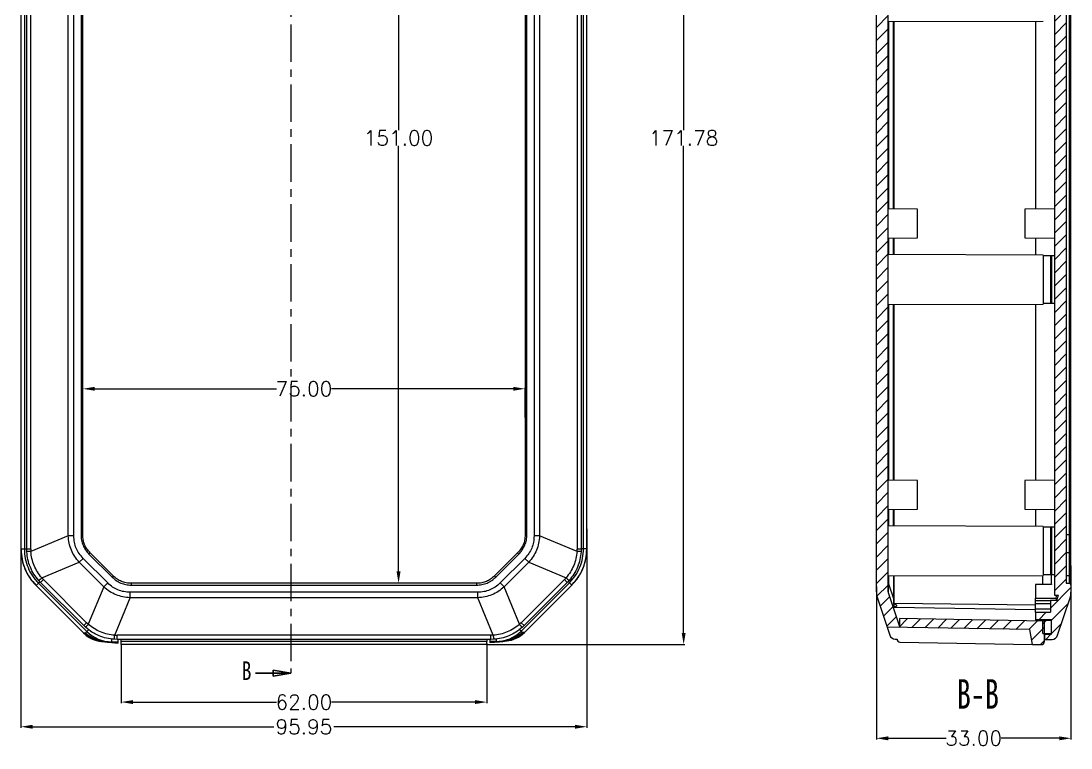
# Model space of a CAD drawing. Header units: inches. Extents: x 1153 to 4131, y 573 to 1071.
# Drawn here: x 1380.9 to 1558.9, y 826.8 to 950 of the extents above; entities that cross this region are included whole.
import ezdxf

# ---------------------------------------------------------------- set-up
doc = ezdxf.new("R2010")
doc.units = ezdxf.units.IN
doc.linetypes.add('CENTER', pattern=[10.16, 6.35, -1.27, 1.27, -1.27])
doc.layers.add('10', color=7, linetype='Continuous')
doc.styles.add('SLDTEXTSTYLE0', font='TXT', dxfattribs={"width": 0.75})
doc.styles.add('SLDTEXTSTYLE6', font='TXT', dxfattribs={"width": 0.7})
doc.styles.get("Standard").update_dxf_attribs({"font": 'txt', "bigfont": 'gbcbig.shx'})
doc.dimstyles.new('2.5', dxfattribs={"dimtxt": 2.5, "dimasz": 2, "dimexe": 0.18, "dimexo": 0.0625, "dimgap": 0.09, "dimtad": 0, "dimtih": 1, "dimtoh": 1, "dimzin": 0, "dimdsep": 46, "dimtxsty": 'Standard', "dimcen": 2, "dimadec": 0, "dimazin": 0, "dimtfac": 1, "dimtofl": 0, "dimtmove": 0, "dimatfit": 3, "dimfxl": 1, "dimtolj": 1, "dimtzin": 0, "dimarcsym": 0})

# ---------------------------------------------------------------- blocks, each defined once
blk = doc.blocks.new('_CLOSED')
at = {"color": 0, "linetype": 'ByBlock', "lineweight": -2}
for p, q in [((-1, 0.166667), (0, 0)), ((-1, 0.166667), (-1, -0.166667)), ((0, 0), (-1, -0.166667)), ((0, 0), (-1, 0))]:
    blk.add_line(p, q, dxfattribs=at)
blk = doc.blocks.new('*D288')
at = {"color": 0, "lineweight": -2}
for p, q in [((1558.92, 857.63), (1558.92, 828.23)), ((1525.92, 854.13), (1525.92, 828.23)), ((1527.92, 828.41), (1537.75, 828.41)), ((1556.92, 828.41), (1547.09, 828.41))]:
    blk.add_line(p, q, dxfattribs=at)
at = {"color": 0}
for points in [[(1527.92, 828.74), (1527.92, 828.07), (1525.92, 828.41)], [(1556.92, 828.74), (1556.92, 828.07), (1558.92, 828.41)]]:
    blk.add_solid(points, dxfattribs=at)
at = {"layer": 'Defpoints', "color": 0}
for p in [(1558.92, 857.69), (1525.92, 854.2), (1558.92, 828.41)]:
    blk.add_point(p, dxfattribs=at)
at = {"color": 0, "insert": (1542.42, 828.41), "char_height": 2.5, "attachment_point": 5}
blk.add_mtext('\\A1;33.00', dxfattribs=at)
blk = doc.blocks.new('*D289')
at = {"color": 0, "lineweight": -2}
for p, q in [((1476.83, 863.94), (1476.83, 830.19)), ((1380.88, 862.59), (1380.88, 830.19)), ((1382.88, 830.37), (1423.77, 830.37)), ((1474.83, 830.37), (1433.95, 830.37))]:
    blk.add_line(p, q, dxfattribs=at)
at = {"color": 0}
for points in [[(1382.88, 830.7), (1382.88, 830.03), (1380.88, 830.37)], [(1474.83, 830.7), (1474.83, 830.03), (1476.83, 830.37)]]:
    blk.add_solid(points, dxfattribs=at)
at = {"layer": 'Defpoints', "color": 0}
for p in [(1476.83, 864.01), (1380.88, 862.65), (1476.83, 830.37)]:
    blk.add_point(p, dxfattribs=at)
at = {"color": 0, "insert": (1428.86, 830.37), "char_height": 2.5, "attachment_point": 5}
blk.add_mtext('\\A1;95.95', dxfattribs=at)
blk = doc.blocks.new('*D290')
at = {"color": 0, "lineweight": -2}
for p, q in [((1459.92, 1016.08), (1493.42, 1016.08)), ((1493.24, 1014.08), (1493.24, 931.53)), ((1493.24, 846.29), (1493.24, 928.85)), ((1459.92, 844.29), (1493.42, 844.29))]:
    blk.add_line(p, q, dxfattribs=at)
at = {"color": 0}
for points in [[(1492.91, 1014.08), (1493.58, 1014.08), (1493.24, 1016.08)], [(1492.91, 846.29), (1493.58, 846.29), (1493.24, 844.29)]]:
    blk.add_solid(points, dxfattribs=at)
at = {"layer": 'Defpoints', "color": 0}
for p in [(1459.86, 1016.08), (1493.24, 1016.08), (1459.86, 844.29)]:
    blk.add_point(p, dxfattribs=at)
at = {"color": 0, "insert": (1493.24, 930.19), "char_height": 2.5, "attachment_point": 5}
blk.add_mtext('\\A1;171.78', dxfattribs=at)
blk = doc.blocks.new('*D291')
at = {"color": 0, "lineweight": -2}
for p, q in [((1397.86, 844.23), (1397.86, 834.37)), ((1459.86, 844.48), (1459.86, 834.37)), ((1399.86, 834.55), (1424.18, 834.55)), ((1457.86, 834.55), (1433.53, 834.55))]:
    blk.add_line(p, q, dxfattribs=at)
at = {"color": 0}
for points in [[(1399.86, 834.88), (1399.86, 834.22), (1397.86, 834.55)], [(1457.86, 834.88), (1457.86, 834.22), (1459.86, 834.55)]]:
    blk.add_solid(points, dxfattribs=at)
at = {"layer": 'Defpoints', "color": 0}
for p in [(1397.86, 844.29), (1459.86, 844.54), (1459.86, 834.55)]:
    blk.add_point(p, dxfattribs=at)
at = {"color": 0, "insert": (1428.86, 834.55), "char_height": 2.5, "attachment_point": 5}
blk.add_mtext('\\A1;62.00', dxfattribs=at)
blk = doc.blocks.new('*D292')
at = {"color": 0, "lineweight": -2}
for p, q in [((1391.36, 880.15), (1391.36, 887.85)), ((1393.36, 887.67), (1424.18, 887.67)), ((1464.36, 887.67), (1433.53, 887.67)), ((1466.36, 882.78), (1466.36, 887.85))]:
    blk.add_line(p, q, dxfattribs=at)
at = {"color": 0}
for points in [[(1393.36, 888), (1393.36, 887.34), (1391.36, 887.67)], [(1464.36, 888), (1464.36, 887.34), (1466.36, 887.67)]]:
    blk.add_solid(points, dxfattribs=at)
at = {"layer": 'Defpoints', "color": 0}
for p in [(1466.36, 887.67), (1466.36, 882.72), (1391.36, 880.09)]:
    blk.add_point(p, dxfattribs=at)
at = {"color": 0, "insert": (1428.86, 887.67), "char_height": 2.5, "attachment_point": 5}
blk.add_mtext('\\A1;75.00', dxfattribs=at)
blk = doc.blocks.new('*D293')
at = {"color": 0, "lineweight": -2}
for p, q in [((1449.81, 1005.69), (1444.72, 1005.69)), ((1444.9, 1003.69), (1444.9, 931.53)), ((1444.9, 856.69), (1444.9, 928.85)), ((1452.36, 854.69), (1444.72, 854.69))]:
    blk.add_line(p, q, dxfattribs=at)
at = {"color": 0}
for points in [[(1444.57, 1003.69), (1445.24, 1003.69), (1444.9, 1005.69)], [(1444.57, 856.69), (1445.24, 856.69), (1444.9, 854.69)]]:
    blk.add_solid(points, dxfattribs=at)
at = {"layer": 'Defpoints', "color": 0}
for p in [(1444.9, 1005.69), (1449.87, 1005.69), (1452.42, 854.69)]:
    blk.add_point(p, dxfattribs=at)
at = {"color": 0, "insert": (1444.9, 930.19), "char_height": 2.5, "attachment_point": 5}
blk.add_mtext('\\A1;151.00', dxfattribs=at)

msp = doc.modelspace()

# ---------------------------------------------------------------- hatches: boundary and pattern name
at = {"linetype": 'Continuous', "lineweight": 0}
h = msp.add_hatch(dxfattribs=at)
h.set_pattern_fill('ANSI31', color=4, scale=0.5, style=0)
edge = h.paths.add_edge_path(flags=0)
edge.add_arc((1528.92, 853.267), 1, 180, 198.33287, ccw=False)
edge.add_line((1527.92, 853.267), (1527.92, 1007.104))
edge.add_arc((1528.92, 1007.104), 1, 161.66713, 180, ccw=False)
edge.add_line((1527.971, 1007.419), (1529.82, 1012.999))
edge.add_line((1529.82, 1012.999), (1529.82, 1011.65))
edge.add_line((1529.82, 1011.65), (1554.42, 1012.079))
edge.add_line((1554.42, 1012.079), (1554.42, 1015.577))
edge.add_arc((1553.92, 1015.577), 0.5, 0, 91)
edge.add_line((1553.912, 1016.077), (1552.41, 1016.051))
edge.add_line((1552.41, 1016.051), (1551.954, 1013.542))
edge.add_line((1551.954, 1013.542), (1527.753, 1013.12))
edge.add_line((1527.753, 1013.12), (1526.073, 1008.048))
edge.add_arc((1528.92, 1007.104), 3, 161.66713, 180)
edge.add_line((1525.92, 1007.104), (1525.92, 853.267))
edge.add_arc((1528.92, 853.267), 3, 180, 198.33287)
edge.add_line((1526.073, 852.324), (1527.753, 847.251))
edge.add_line((1527.753, 847.251), (1551.954, 846.829))
edge.add_line((1551.954, 846.829), (1552.41, 844.321))
edge.add_line((1552.41, 844.321), (1553.912, 844.294))
edge.add_arc((1553.92, 844.794), 0.5, 269, 360)
edge.add_line((1554.42, 844.794), (1554.42, 848.292))
edge.add_line((1554.42, 848.292), (1529.82, 848.721))
edge.add_line((1529.82, 848.721), (1529.82, 847.372))
edge.add_line((1529.82, 847.372), (1527.971, 852.953))
h = msp.add_hatch(dxfattribs=at)
h.set_pattern_fill('ANSI31', color=4, scale=0.5, style=0)
edge = h.paths.add_edge_path(flags=0)
edge.add_line((1558.12, 854.686), (1558.12, 1005.686))
edge.add_line((1558.12, 1005.686), (1558.62, 1005.686))
edge.add_arc((1558.62, 1005.986), 0.3, 270, 360)
edge.add_line((1558.92, 1005.986), (1558.92, 1007.199))
edge.add_arc((1555.92, 1007.199), 3, 0, 18.43495)
edge.add_line((1558.766, 1008.147), (1556.648, 1014.502))
edge.add_arc((1555.7, 1014.186), 1, 18.43495, 90)
edge.add_line((1555.7, 1015.186), (1554.42, 1015.186))
edge.add_line((1554.42, 1015.186), (1554.42, 1014.286))
edge.add_line((1554.42, 1014.286), (1555.62, 1014.286))
edge.add_line((1555.62, 1014.286), (1555.62, 1011.886))
edge.add_line((1555.62, 1011.886), (1552.92, 1011.886))
edge.add_line((1552.92, 1011.886), (1552.92, 1010.586))
edge.add_line((1552.92, 1010.586), (1555.42, 1010.586))
edge.add_line((1555.42, 1010.586), (1555.42, 1008.586))
edge.add_line((1555.42, 1008.586), (1556.512, 1008.586))
edge.add_line((1556.512, 1008.586), (1556.812, 1007.686))
edge.add_line((1556.812, 1007.686), (1556.12, 1007.686))
edge.add_line((1556.12, 1007.686), (1556.12, 852.686))
edge.add_line((1556.12, 852.686), (1556.812, 852.686))
edge.add_line((1556.812, 852.686), (1556.512, 851.786))
edge.add_line((1556.512, 851.786), (1555.42, 851.786))
edge.add_line((1555.42, 851.786), (1555.42, 849.786))
edge.add_line((1555.42, 849.786), (1552.92, 849.786))
edge.add_line((1552.92, 849.786), (1552.92, 848.499))
edge.add_line((1552.92, 848.499), (1555.62, 848.499))
edge.add_line((1555.62, 848.499), (1555.62, 846.086))
edge.add_line((1555.62, 846.086), (1554.42, 846.086))
edge.add_line((1554.42, 846.086), (1554.42, 845.186))
edge.add_line((1554.42, 845.186), (1555.7, 845.186))
edge.add_arc((1555.7, 846.186), 1, 270, 341.56505)
edge.add_line((1556.648, 845.869), (1558.766, 852.224))
edge.add_arc((1555.92, 853.172), 3, 341.56505, 360)
edge.add_line((1558.92, 853.172), (1558.92, 854.386))
edge.add_arc((1558.62, 854.386), 0.3, 360, 450)
edge.add_line((1558.62, 854.686), (1558.12, 854.686))
h = msp.add_hatch(dxfattribs=at)
h.set_pattern_fill('ANSI31', style=0)
h.set_pattern_definition([(45, (892.935, 269.7996), (-2.245064, 2.245064), [])])
h.paths.add_polyline_path([(1483.59, 919.369), (1483.59, 921.569), (1482.09, 921.569), (1482.09, 919.369)], flags=0)
h = msp.add_hatch(dxfattribs=at)
h.set_pattern_fill('ANSI31', style=0)
h.set_pattern_definition([(45, (1695.7512, 769.416), (-2.245064, 2.245064), [])])
h.paths.add_polyline_path([(1554.12, 846.186), (1555.62, 846.186), (1555.62, 848.386), (1554.12, 848.386)], flags=0)

# ---------------------------------------------------------------- linework, layer by layer
at = {"color": 1, "linetype": 'CENTER', "lineweight": 0}
msp.add_line((1426.65, 1020.56), (1426.65, 839.464), dxfattribs=at)
at = {"color": 7, "linetype": 'Continuous', "lineweight": 15}
for p, q in [((1525.92, 853.267), (1525.92, 1007.104)), ((1527.92, 853.267), (1527.92, 1007.104)), ((1556.12, 1007.686), (1556.12, 852.686)), ((1558.12, 1005.686), (1558.12, 854.686)), ((1380.882, 999.839), (1380.882, 860.462)), ((1380.892, 860.466), (1380.892, 999.835)), ((1381.448, 999.835), (1381.448, 860.466)), ((1381.857, 860.499), (1381.857, 999.872)), ((1382.541, 860.499), (1382.541, 999.872)), ((1475.173, 999.872), (1475.173, 860.499)), ((1475.857, 999.872), (1475.857, 860.499)), ((1476.266, 860.536), (1476.266, 999.905)), ((1476.822, 860.536), (1476.822, 999.905)), ((1476.832, 860.532), (1476.832, 999.909)), ((1388.895, 862.721), (1388.895, 997.651)), ((1389.844, 862.721), (1389.844, 997.651)), ((1391.057, 997.459), (1391.057, 862.912)), ((1391.357, 862.912), (1391.357, 997.459)), ((1466.357, 997.459), (1466.357, 862.912)), ((1466.657, 862.912), (1466.657, 997.459)), ((1467.87, 997.651), (1467.87, 862.721)), ((1468.819, 997.651), (1468.819, 862.721)), ((1558.62, 997.459), (1558.62, 862.912)), ((1558.92, 862.912), (1558.92, 997.459)), ((1527.92, 949.936), (1554.22, 950.027)), ((1528.789, 949.939), (1528.789, 918.17)), ((1552.92, 950.023), (1552.92, 918.13)), ((1532.92, 918.098), (1527.92, 918.186)), ((1532.92, 915.686), (1532.92, 918.098)), ((1556.12, 918.186), (1551.12, 918.098)), ((1551.12, 918.098), (1551.12, 913.273)), ((1532.92, 913.273), (1532.92, 915.686)), ((1527.92, 913.186), (1532.92, 913.273)), ((1528.789, 913.201), (1528.789, 910.433)), ((1551.12, 913.273), (1556.12, 913.186)), ((1552.92, 913.241), (1552.92, 910.348)), ((1554.22, 910.344), (1527.92, 910.436)), ((1554.22, 910.344), (1554.22, 906.186)), ((1555.62, 910.186), (1554.22, 910.186)), ((1556.12, 910.186), (1555.42, 910.186)), ((1555.42, 910.186), (1555.42, 902.186)), ((1555.62, 910.186), (1555.62, 902.186)), ((1554.22, 906.186), (1554.22, 902.027)), ((1527.92, 901.936), (1554.22, 902.027)), ((1528.789, 901.939), (1528.789, 872.17)), ((1552.92, 902.023), (1552.92, 872.13)), ((1554.22, 902.186), (1555.62, 902.186)), ((1555.42, 902.186), (1556.12, 902.186)), ((1532.92, 872.098), (1527.92, 872.186)), ((1532.92, 869.686), (1532.92, 872.098)), ((1556.12, 872.186), (1551.12, 872.098)), ((1551.12, 872.098), (1551.12, 867.273)), ((1532.92, 867.273), (1532.92, 869.686)), ((1527.92, 867.186), (1532.92, 867.273)), ((1528.789, 867.201), (1528.789, 864.433)), ((1551.12, 867.273), (1556.12, 867.186)), ((1552.92, 867.241), (1552.92, 864.348)), ((1554.22, 864.344), (1527.92, 864.436)), ((1554.22, 864.344), (1554.22, 860.186)), ((1555.62, 864.186), (1554.22, 864.186)), ((1556.12, 864.186), (1555.42, 864.186)), ((1555.42, 864.186), (1555.42, 856.186)), ((1555.62, 864.186), (1555.62, 856.186)), ((1388.895, 862.721), (1382.553, 860.093)), ((1389.844, 862.721), (1388.895, 862.721)), ((1391.357, 862.912), (1391.057, 862.912)), ((1466.357, 862.912), (1466.657, 862.912)), ((1468.819, 862.721), (1467.87, 862.721)), ((1475.162, 860.093), (1468.819, 862.721)), ((1558.62, 862.912), (1558.12, 862.912)), ((1558.62, 862.912), (1558.92, 862.912)), ((1380.892, 860.466), (1380.904, 860.342)), ((1381.448, 860.466), (1380.892, 860.466)), ((1381.871, 860.035), (1381.857, 860.499)), ((1382.541, 860.499), (1381.857, 860.499)), ((1382.541, 860.499), (1382.553, 860.093)), ((1475.162, 860.093), (1475.173, 860.499)), ((1475.857, 860.499), (1475.173, 860.499)), ((1475.857, 860.499), (1475.844, 860.035)), ((1476.822, 860.536), (1476.266, 860.536)), ((1554.22, 860.186), (1554.22, 856.027)), ((1384.405, 855.621), (1390.748, 858.249)), ((1390.748, 858.249), (1391.419, 858.919)), ((1390.748, 858.249), (1394.92, 854.076)), ((1395.591, 854.747), (1391.419, 858.919)), ((1392.624, 859.854), (1392.412, 859.642)), ((1392.412, 859.642), (1396.313, 855.74)), ((1396.526, 855.952), (1392.624, 859.854)), ((1465.091, 859.854), (1461.189, 855.952)), ((1461.401, 855.74), (1465.303, 859.642)), ((1466.296, 858.919), (1462.123, 854.747)), ((1462.794, 854.076), (1466.967, 858.249)), ((1465.091, 859.854), (1465.303, 859.642)), ((1466.967, 858.249), (1466.296, 858.919)), ((1466.967, 858.249), (1473.309, 855.621)), ((1558.62, 859.854), (1558.12, 859.854)), ((1558.62, 859.854), (1558.62, 855.952)), ((1558.92, 855.74), (1558.92, 859.642)), ((1383.434, 854.329), (1383.827, 854.722)), ((1383.827, 854.722), (1392.038, 846.512)), ((1384.2, 854.842), (1383.882, 855.18)), ((1384.2, 854.842), (1384.684, 855.326)), ((1384.2, 854.842), (1391.514, 847.529)), ((1384.684, 855.326), (1384.405, 855.621)), ((1391.997, 848.012), (1384.684, 855.326)), ((1394.92, 854.076), (1395.591, 854.747)), ((1396.526, 855.952), (1396.313, 855.74)), ((1399.583, 854.686), (1399.583, 854.386)), ((1458.131, 854.686), (1399.583, 854.686)), ((1458.131, 854.686), (1458.131, 854.386)), ((1461.189, 855.952), (1461.401, 855.74)), ((1462.794, 854.076), (1462.123, 854.747)), ((1465.677, 846.582), (1473.887, 854.792)), ((1473.03, 855.326), (1465.717, 848.012)), ((1466.2, 847.529), (1473.514, 854.842)), ((1473.309, 855.621), (1473.03, 855.326)), ((1473.514, 854.842), (1473.03, 855.326)), ((1473.832, 855.18), (1473.514, 854.842)), ((1474.28, 854.399), (1473.887, 854.792)), ((1527.92, 855.936), (1554.22, 856.027)), ((1527.971, 854.608), (1528.805, 852.092)), ((1528.805, 855.939), (1528.805, 852.092)), ((1554.12, 854.512), (1554.12, 856.027)), ((1554.22, 856.186), (1555.62, 856.186)), ((1555.42, 856.186), (1556.12, 856.186)), ((1555.62, 854.547), (1555.62, 856.186)), ((1558.62, 855.952), (1558.12, 855.952)), ((1558.12, 854.686), (1558.62, 854.686)), ((1383.426, 854.323), (1391.474, 846.275)), ((1391.48, 846.283), (1383.434, 854.329)), ((1383.434, 854.329), (1383.434, 854.329)), ((1394.92, 854.076), (1392.293, 847.734)), ((1458.322, 853.172), (1399.392, 853.172)), ((1399.392, 852.224), (1399.392, 853.172)), ((1399.583, 854.386), (1458.131, 854.386)), ((1458.322, 852.224), (1458.322, 853.172)), ((1465.421, 847.734), (1462.794, 854.076)), ((1466.234, 846.353), (1474.28, 854.399)), ((1466.24, 846.345), (1474.289, 854.393)), ((1474.28, 854.399), (1474.383, 854.524)), ((1474.28, 854.399), (1474.28, 854.399)), ((1527.971, 852.953), (1529.82, 847.372)), ((1555.62, 854.512), (1552.92, 854.512)), ((1552.92, 854.512), (1552.92, 852.196)), ((1555.62, 854.547), (1555.62, 854.512)), ((1558.92, 854.386), (1558.92, 853.172)), ((1396.765, 845.881), (1399.392, 852.224)), ((1458.322, 852.224), (1399.392, 852.224)), ((1460.949, 845.881), (1458.322, 852.224)), ((1526.073, 852.324), (1527.753, 847.251)), ((1528.958, 851.331), (1528.834, 851.331)), ((1528.958, 851.332), (1552.92, 851.063)), ((1552.92, 852.196), (1556.433, 852.196)), ((1552.92, 851.786), (1552.92, 852.196)), ((1552.92, 851.286), (1552.92, 851.786)), ((1552.92, 851.786), (1555.42, 851.786)), ((1552.92, 851.286), (1555.42, 851.286)), ((1552.92, 850.286), (1552.92, 851.286)), ((1555.42, 851.786), (1555.42, 849.786)), ((1556.512, 851.786), (1555.42, 851.786)), ((1556.12, 852.686), (1556.812, 852.686)), ((1556.512, 851.786), (1556.812, 852.686)), ((1556.648, 845.869), (1558.766, 852.224)), ((1528.739, 850.636), (1528.958, 850.636)), ((1528.958, 850.636), (1552.92, 850.259)), ((1555.42, 850.286), (1552.92, 850.286)), ((1552.92, 849.786), (1552.92, 850.286)), ((1552.92, 849.786), (1552.92, 848.499)), ((1552.92, 849.786), (1555.42, 849.786)), ((1391.514, 847.529), (1391.997, 848.012)), ((1391.852, 847.21), (1391.514, 847.529)), ((1392.293, 847.734), (1391.997, 848.012)), ((1465.717, 848.012), (1465.421, 847.734)), ((1466.2, 847.529), (1465.717, 848.012)), ((1466.2, 847.529), (1465.863, 847.21)), ((1529.82, 848.721), (1529.82, 847.372)), ((1554.42, 848.292), (1529.82, 848.721)), ((1555.62, 848.499), (1552.92, 848.499)), ((1552.92, 848.486), (1552.92, 848.499)), ((1555.62, 848.486), (1552.92, 848.486)), ((1554.12, 848.386), (1554.12, 848.485)), ((1555.62, 848.386), (1554.12, 848.386)), ((1554.12, 846.186), (1554.12, 848.386)), ((1554.42, 844.794), (1554.42, 848.292)), ((1555.62, 846.086), (1555.62, 848.499)), ((1555.62, 846.186), (1555.62, 848.386)), ((1391.78, 846.254), (1391.48, 846.283)), ((1392.038, 846.512), (1391.78, 846.254)), ((1392.391, 846.865), (1392.038, 846.512)), ((1396.765, 845.881), (1397.171, 845.869)), ((1460.543, 845.869), (1397.171, 845.869)), ((1397.171, 845.186), (1397.171, 845.869)), ((1460.949, 845.881), (1460.543, 845.869)), ((1460.543, 845.186), (1460.543, 845.869)), ((1465.677, 846.582), (1465.323, 846.935)), ((1465.935, 846.324), (1465.677, 846.582)), ((1466.234, 846.353), (1465.935, 846.324)), ((1466.142, 846.262), (1466.244, 846.349)), ((1551.954, 846.829), (1527.753, 847.251)), ((1527.753, 847.251), (1528.197, 845.912)), ((1552.41, 844.321), (1551.954, 846.829)), ((1554.12, 846.186), (1555.62, 846.186)), ((1554.42, 846.086), (1554.42, 845.186)), ((1554.42, 846.086), (1555.62, 846.086)), ((1555.02, 846.186), (1555.02, 846.086)), ((1394.528, 844.837), (1394.828, 844.808)), ((1395.743, 844.719), (1397.337, 844.565)), ((1396.226, 845.276), (1396.226, 844.777)), ((1396.226, 844.777), (1397.337, 844.777)), ((1396.226, 844.702), (1396.226, 844.777)), ((1397.337, 844.594), (1396.226, 844.702)), ((1397.171, 845.186), (1396.707, 845.199)), ((1460.543, 845.186), (1397.171, 845.186)), ((1397.337, 844.777), (1397.337, 845.186)), ((1397.337, 844.594), (1397.337, 844.777)), ((1397.857, 844.794), (1397.857, 845.186)), ((1459.857, 844.794), (1397.857, 844.794)), ((1397.857, 844.294), (1397.857, 844.794)), ((1459.857, 844.294), (1397.857, 844.294)), ((1459.857, 845.186), (1459.857, 844.794)), ((1459.857, 844.294), (1459.857, 844.794)), ((1460.377, 845.186), (1460.377, 844.847)), ((1461.488, 844.847), (1460.377, 844.847)), ((1460.377, 844.847), (1460.377, 844.664)), ((1460.377, 844.635), (1461.971, 844.789)), ((1460.377, 844.664), (1461.488, 844.772)), ((1461.007, 845.199), (1460.543, 845.186)), ((1461.488, 844.847), (1461.488, 845.346)), ((1461.488, 844.847), (1461.488, 844.772)), ((1462.887, 844.878), (1463.186, 844.907)), ((1529.129, 845.227), (1529.42, 845.222)), ((1529.42, 845.213), (1529.42, 845.222)), ((1529.912, 844.713), (1552.41, 844.321)), ((1552.41, 844.321), (1553.912, 844.294)), ((1554.42, 845.186), (1555.7, 845.186))]:
    msp.add_line(p, q, dxfattribs=at)
at = {"color": 8, "linetype": 'Continuous', "lineweight": 15}
for p, q in [((1527.971, 949.936), (1527.971, 918.185)), ((1528.958, 918.168), (1528.958, 949.939)), ((1527.971, 913.187), (1527.971, 910.435)), ((1528.958, 910.432), (1528.958, 913.204)), ((1527.971, 901.936), (1527.971, 872.185)), ((1528.958, 872.168), (1528.958, 901.939)), ((1527.971, 867.187), (1527.971, 864.435)), ((1528.958, 864.432), (1528.958, 867.204)), ((1527.971, 855.936), (1527.971, 854.608)), ((1528.958, 851.332), (1528.958, 855.939))]:
    msp.add_line(p, q, dxfattribs=at)
at = {"color": 7, "linetype": 'Continuous', "lineweight": 30}
msp.add_line((1420.65, 839.464), (1426.65, 839.464), dxfattribs=at)
at = {"color": 7, "linetype": 'Continuous', "lineweight": 15}
for centre, radius, start, end in [((1382.861, 852.431), 7.668, 92.30075, 97.41719), ((1474.854, 852.431), 7.668, 82.58281, 87.69925), ((1558.658, 859.589), 0.268, 11.42175, 98.04947), ((1379.205, 861.257), 7.668, 307.58281, 312.69925), ((1478.509, 861.257), 7.668, 227.30075, 232.41719), ((1528.443, 854.832), 0.522, 180.24538, 205.40448), ((1558.658, 855.687), 0.268, 11.42175, 98.04947), ((1558.62, 854.386), 0.3, 360, 90), ((1528.92, 853.267), 3, 180, 198.33287), ((1528.92, 853.267), 1, 180, 198.33287), ((1555.92, 853.172), 3, 341.56505, 0), ((1397.929, 842.533), 7.668, 137.30075, 142.41719), ((1459.786, 842.533), 7.668, 37.58281, 42.69925), ((1395.01, 849.789), 4.975, 224.81121, 264.44653), ((1395.309, 849.76), 4.975, 224.81121, 264.44653), ((1396.226, 850.701), 5.924, 225, 270), ((1389.103, 846.189), 7.668, 352.58281, 357.69925), ((1468.612, 846.189), 7.668, 182.30075, 187.41719), ((1461.488, 850.771), 5.924, 270, 315), ((1462.405, 849.83), 4.975, 275.55347, 315.18879), ((1462.705, 849.859), 4.975, 275.55347, 315.18879), ((1529.146, 846.227), 1, 198.33287, 269), ((1555.7, 846.186), 1, 270, 341.56505), ((1396.125, 848.65), 3.949, 264.4594, 271.47538), ((1461.59, 848.72), 3.949, 268.52462, 275.5406), ((1529.92, 845.213), 0.5, 180, 269), ((1553.92, 844.794), 0.5, 269, 0)]:
    msp.add_arc(centre, radius, start, end, dxfattribs=at)
for centre, major_axis, ratio, start_param, end_param in [((1547.762, 850.452), (18.81, -3.331), 0.7097355, 3.266618, 3.3221072), ((1537.538, 851.786), (18.821, 3.385), 0.7095423, 6.0647245, 6.1003305)]:
    msp.add_ellipse(centre, major_axis=major_axis, ratio=ratio, start_param=start_param, end_param=end_param, dxfattribs=at)
for points, knots in [([(1390.748, 858.249), (1390.481, 858.571), (1389.956, 859.206), (1389.394, 860.307), (1389.013, 861.484), (1388.935, 862.305), (1388.895, 862.721)], [0, 0, 0, 0, 0.2533706, 0.5, 0.7466294, 1, 1, 1, 1]), ([(1391.419, 858.919), (1391.177, 859.186), (1390.703, 859.709), (1390.209, 860.645), (1389.897, 861.656), (1389.862, 862.361), (1389.844, 862.721)], [0, 0, 0, 0, 0.2545846, 0.4999988, 0.7453505, 1, 1, 1, 1]), ([(1391.057, 862.912), (1391.074, 862.608), (1391.109, 862.003), (1391.386, 861.133), (1391.805, 860.322), (1392.209, 859.869), (1392.412, 859.642)], [0, 0, 0, 0, 0.25091042, 0.49987158, 0.74889297, 1, 1, 1, 1]), ([(1392.624, 859.854), (1392.424, 860.074), (1392.042, 860.494), (1391.646, 861.24), (1391.398, 862.048), (1391.371, 862.616), (1391.357, 862.912)], [0, 0, 0, 0, 0.2609217, 0.5, 0.7390783, 1, 1, 1, 1]), ([(1466.357, 862.912), (1466.343, 862.616), (1466.316, 862.048), (1466.069, 861.24), (1465.672, 860.494), (1465.29, 860.074), (1465.091, 859.854)], [0, 0, 0, 0, 0.2609217, 0.5, 0.7390783, 1, 1, 1, 1]), ([(1465.303, 859.642), (1465.505, 859.869), (1465.909, 860.321), (1466.328, 861.132), (1466.605, 862.002), (1466.64, 862.608), (1466.657, 862.912)], [0, 0, 0, 0, 0.2509104, 0.4998716, 0.748893, 1, 1, 1, 1]), ([(1467.87, 862.721), (1467.852, 862.362), (1467.817, 861.656), (1467.505, 860.645), (1467.011, 859.709), (1466.537, 859.186), (1466.296, 858.919)], [0, 0, 0, 0, 0.2545846, 0.4999988, 0.7453505, 1, 1, 1, 1]), ([(1468.819, 862.721), (1468.78, 862.305), (1468.702, 861.484), (1468.32, 860.307), (1467.758, 859.206), (1467.233, 858.571), (1466.967, 858.249)], [0, 0, 0, 0, 0.2533706, 0.5, 0.7466294, 1, 1, 1, 1]), ([(1558.62, 862.912), (1558.62, 862.616), (1558.62, 862.048), (1558.62, 861.24), (1558.62, 860.494), (1558.62, 860.074), (1558.62, 859.854)], [0, 0, 0, 0, 0.2609217, 0.5, 0.7390783, 1, 1, 1, 1]), ([(1558.92, 859.642), (1558.92, 859.869), (1558.92, 860.321), (1558.92, 861.132), (1558.92, 862.002), (1558.92, 862.608), (1558.92, 862.912)], [0, 0, 0, 0, 0.2509104, 0.4998716, 0.748893, 1, 1, 1, 1]), ([(1380.882, 860.469), (1380.882, 860.469), (1380.882, 860.467), (1380.882, 860.448), (1380.884, 860.062), (1380.923, 859.471), (1381.048, 858.745), (1381.173, 858.218), (1381.318, 857.729), (1381.582, 857.012), (1381.868, 856.419), (1382.155, 855.936), (1382.286, 855.727), (1382.462, 855.464), (1382.702, 855.138), (1383.024, 854.74), (1383.288, 854.467), (1383.434, 854.315)], [0, 0, 0, 0, 0.0001005, 0.000809, 0.0084934, 0.1696331, 0.2596943, 0.3317717, 0.4071186, 0.4831118, 0.6673528, 0.6944937, 0.7298606, 0.775517, 0.833489, 0.9073878, 1, 1, 1, 1]), ([(1381.448, 860.466), (1381.478, 859.932), (1381.538, 858.868), (1382.028, 857.341), (1382.765, 855.918), (1383.472, 855.122), (1383.827, 854.722)], [0, 0, 0, 0, 0.2509906, 0.5001067, 0.7492395, 1, 1, 1, 1]), ([(1383.882, 855.18), (1383.601, 855.528), (1383.039, 856.223), (1382.436, 857.425), (1382.012, 858.702), (1381.918, 859.591), (1381.871, 860.035)], [0, 0, 0, 0, 0.250009, 0.5, 0.749991, 1, 1, 1, 1]), ([(1384.405, 855.621), (1384.15, 855.944), (1383.641, 856.589), (1383.09, 857.696), (1382.697, 858.869), (1382.601, 859.685), (1382.553, 860.093)], [0, 0, 0, 0, 0.2501467, 0.4999999, 0.749858, 1, 1, 1, 1]), ([(1475.162, 860.093), (1475.114, 859.685), (1475.018, 858.869), (1474.624, 857.696), (1474.073, 856.589), (1473.564, 855.944), (1473.309, 855.621)], [0, 0, 0, 0, 0.2501467, 0.4999999, 0.749858, 1, 1, 1, 1]), ([(1475.844, 860.035), (1475.796, 859.591), (1475.702, 858.702), (1475.278, 857.425), (1474.675, 856.223), (1474.113, 855.528), (1473.832, 855.18)], [0, 0, 0, 0, 0.250009, 0.5, 0.749991, 1, 1, 1, 1]), ([(1473.887, 854.792), (1474.242, 855.192), (1474.95, 855.989), (1475.685, 857.413), (1476.172, 858.939), (1476.234, 860.002), (1476.266, 860.536)], [0, 0, 0, 0, 0.25117915, 0.50013391, 0.74902571, 1, 1, 1, 1]), ([(1474.28, 854.385), (1474.537, 854.659), (1474.941, 855.092), (1475.377, 855.711), (1475.669, 856.183), (1475.915, 856.637), (1476.238, 857.337), (1476.468, 857.998), (1476.627, 858.646), (1476.718, 859.094), (1476.787, 859.589), (1476.82, 860.021), (1476.83, 860.289), (1476.832, 860.434), (1476.832, 860.504), (1476.832, 860.528), (1476.832, 860.536), (1476.832, 860.538), (1476.832, 860.539), (1476.832, 860.539)], [0, 0, 0, 0, 0.16478844, 0.25936035, 0.33192921, 0.40835326, 0.48552931, 0.67044409, 0.71385955, 0.77827996, 0.87126672, 0.9327422, 0.96858815, 0.98881792, 0.99654285, 0.99893748, 0.99965228, 0.99987419, 1, 1, 1, 1]), ([(1399.392, 853.172), (1399.033, 853.19), (1398.328, 853.225), (1397.317, 853.538), (1396.381, 854.032), (1395.857, 854.506), (1395.591, 854.747)], [0, 0, 0, 0, 0.2545846, 0.4999988, 0.7453505, 1, 1, 1, 1]), ([(1396.313, 855.74), (1396.541, 855.537), (1396.993, 855.134), (1397.804, 854.715), (1398.674, 854.437), (1399.279, 854.403), (1399.583, 854.386)], [0, 0, 0, 0, 0.2509104, 0.4998716, 0.748893, 1, 1, 1, 1]), ([(1399.583, 854.686), (1399.287, 854.7), (1398.719, 854.727), (1397.912, 854.974), (1397.166, 855.37), (1396.745, 855.753), (1396.526, 855.952)], [0, 0, 0, 0, 0.2609217, 0.5, 0.7390783, 1, 1, 1, 1]), ([(1461.189, 855.952), (1460.969, 855.753), (1460.549, 855.37), (1459.803, 854.974), (1458.995, 854.727), (1458.427, 854.7), (1458.131, 854.686)], [0, 0, 0, 0, 0.2609217, 0.5, 0.7390783, 1, 1, 1, 1]), ([(1458.131, 854.386), (1458.435, 854.403), (1459.04, 854.437), (1459.91, 854.715), (1460.721, 855.133), (1461.174, 855.537), (1461.401, 855.74)], [0, 0, 0, 0, 0.25091042, 0.49987158, 0.74889297, 1, 1, 1, 1]), ([(1462.123, 854.747), (1461.857, 854.506), (1461.333, 854.032), (1460.398, 853.538), (1459.387, 853.225), (1458.681, 853.19), (1458.322, 853.172)], [0, 0, 0, 0, 0.2545846, 0.4999988, 0.7453505, 1, 1, 1, 1]), ([(1558.62, 855.952), (1558.62, 855.753), (1558.62, 855.37), (1558.62, 854.974), (1558.62, 854.727), (1558.62, 854.7), (1558.62, 854.686)], [0, 0, 0, 0, 0.2609217, 0.5, 0.7390783, 1, 1, 1, 1]), ([(1558.92, 854.386), (1558.92, 854.403), (1558.92, 854.437), (1558.92, 854.715), (1558.92, 855.133), (1558.92, 855.537), (1558.92, 855.74)], [0, 0, 0, 0, 0.25091042, 0.49987158, 0.74889297, 1, 1, 1, 1]), ([(1399.392, 852.224), (1398.976, 852.263), (1398.155, 852.341), (1396.979, 852.722), (1395.878, 853.284), (1395.242, 853.81), (1394.92, 854.076)], [0, 0, 0, 0, 0.2533706, 0.5, 0.7466294, 1, 1, 1, 1]), ([(1462.794, 854.076), (1462.472, 853.81), (1461.837, 853.284), (1460.735, 852.722), (1459.559, 852.341), (1458.738, 852.263), (1458.322, 852.224)], [0, 0, 0, 0, 0.2533706, 0.5, 0.7466294, 1, 1, 1, 1]), ([(1528.834, 851.331), (1528.841, 851.224), (1528.859, 850.967), (1528.86, 850.69), (1528.829, 850.653), (1528.814, 850.636)], [0, 0, 0, 0, 0.2700506, 0.6433063, 1, 1, 1, 1]), ([(1528.951, 850.69), (1528.986, 850.704), (1529.034, 850.723), (1529.13, 850.752), (1529.227, 850.784), (1529.333, 850.823), (1529.383, 850.873), (1529.388, 850.906), (1529.377, 850.937), (1529.312, 851.009), (1529.156, 851.091), (1529.025, 851.193), (1528.97, 851.273), (1528.962, 851.313), (1528.958, 851.331)], [0, 0, 0, 0, 0.1260408, 0.1712171, 0.2530392, 0.3795326, 0.4455966, 0.4760226, 0.506765, 0.5624081, 0.7545195, 0.8912282, 0.9482705, 1, 1, 1, 1]), ([(1556.433, 852.196), (1556.422, 852.098), (1556.402, 851.902), (1556.411, 851.796), (1556.428, 851.788), (1556.433, 851.786)], [0, 0, 0, 0, 0.4189769, 0.8380043, 1, 1, 1, 1]), ([(1396.765, 845.881), (1396.357, 845.929), (1395.54, 846.025), (1394.368, 846.419), (1393.26, 846.969), (1392.616, 847.479), (1392.293, 847.734)], [0, 0, 0, 0, 0.2501467, 0.4999999, 0.749858, 1, 1, 1, 1]), ([(1465.421, 847.734), (1465.099, 847.479), (1464.454, 846.969), (1463.346, 846.419), (1462.174, 846.025), (1461.358, 845.929), (1460.949, 845.881)], [0, 0, 0, 0, 0.2501467, 0.4999999, 0.749858, 1, 1, 1, 1]), ([(1391.47, 846.279), (1391.68, 846.085), (1392.084, 845.713), (1392.569, 845.457), (1392.801, 845.334)], [0, 0, 0, 0, 0.5207216, 1, 1, 1, 1]), ([(1391.78, 846.254), (1391.867, 846.193), (1392.033, 846.077), (1392.331, 845.885), (1392.672, 845.683), (1393.091, 845.462), (1393.596, 845.234), (1394.152, 845.033), (1394.714, 844.882), (1395.201, 844.785), (1395.722, 844.72), (1396.061, 844.708), (1396.226, 844.702)], [0, 0, 0, 0, 0.1321857, 0.2496236, 0.3787068, 0.4973614, 0.6221435, 0.7469578, 0.8102058, 0.8738927, 0.9386702, 1, 1, 1, 1]), ([(1396.707, 845.199), (1396.263, 845.246), (1395.374, 845.341), (1394.097, 845.765), (1392.894, 846.368), (1392.199, 846.93), (1391.852, 847.21)], [0, 0, 0, 0, 0.250009, 0.5, 0.749991, 1, 1, 1, 1]), ([(1465.863, 847.21), (1465.515, 846.93), (1464.82, 846.368), (1463.617, 845.765), (1462.34, 845.341), (1461.452, 845.246), (1461.007, 845.199)], [0, 0, 0, 0, 0.250009, 0.5, 0.749991, 1, 1, 1, 1]), ([(1465.935, 846.324), (1465.819, 846.243), (1465.592, 846.086), (1465.167, 845.822), (1464.678, 845.556), (1464.118, 845.304), (1463.563, 845.103), (1463, 844.952), (1462.514, 844.855), (1461.992, 844.79), (1461.653, 844.778), (1461.488, 844.772)], [0, 0, 0, 0, 0.1729665, 0.3384243, 0.4973325, 0.6221219, 0.7469433, 0.8101958, 0.8738892, 0.9386653, 1, 1, 1, 1]), ([(1394.828, 844.808), (1394.908, 844.8), (1395.028, 844.789), (1395.237, 844.769), (1395.372, 844.755), (1395.474, 844.746), (1395.545, 844.739), (1395.584, 844.735), (1395.616, 844.732), (1395.635, 844.73), (1395.654, 844.728), (1395.673, 844.726), (1395.691, 844.724), (1395.717, 844.722), (1395.733, 844.72), (1395.743, 844.719)], [0, 0, 0, 0, 0.4997283, 0.7495327, 0.8745296, 0.9369651, 0.9552737, 0.968313, 0.9720237, 0.9751991, 0.9781416, 0.9812226, 0.9847705, 0.9890065, 1, 1, 1, 1]), ([(1461.971, 844.789), (1461.982, 844.79), (1461.997, 844.792), (1462.023, 844.794), (1462.041, 844.796), (1462.06, 844.798), (1462.08, 844.8), (1462.098, 844.802), (1462.13, 844.805), (1462.202, 844.812), (1462.26, 844.817), (1462.323, 844.824), (1462.376, 844.829), (1462.426, 844.834), (1462.479, 844.839), (1462.527, 844.843), (1462.575, 844.848), (1462.628, 844.853), (1462.689, 844.859), (1462.756, 844.866), (1462.824, 844.872), (1462.866, 844.876), (1462.887, 844.878)], [0, 0, 0, 0, 0.0109428, 0.0151667, 0.018711, 0.0217952, 0.0247432, 0.0279207, 0.0316263, 0.0445574, 0.0928194, 0.1369964, 0.1785231, 0.2434679, 0.2956764, 0.359205, 0.4273892, 0.5002384, 0.607906, 0.7424503, 0.8709121, 1, 1, 1, 1])]:
    msp.add_open_spline(points, degree=3, knots=knots, dxfattribs=at)
at = {"color": 8, "linetype": 'Continuous', "lineweight": 15}
for points, knots in [([(1380.904, 860.342), (1380.935, 859.814), (1380.998, 858.719), (1381.51, 857.127), (1382.295, 855.603), (1383.054, 854.754), (1383.434, 854.329)], [0, 0, 0, 0, 0.2366656, 0.4907215, 0.7447645, 1, 1, 1, 1]), ([(1474.383, 854.524), (1474.726, 854.91), (1475.447, 855.719), (1476.204, 857.197), (1476.727, 858.83), (1476.79, 859.966), (1476.822, 860.536)], [0, 0, 0, 0, 0.2323929, 0.4878735, 0.7433397, 1, 1, 1, 1]), ([(1476.266, 860.536), (1476.256, 860.536), (1476.235, 860.536), (1476.118, 860.535), (1475.985, 860.535), (1475.889, 860.535), (1475.857, 860.535)], [0, 0, 0, 0, 0.2847697, 0.5695395, 0.8543092, 1, 1, 1, 1]), ([(1384.078, 854.973), (1384.068, 854.963), (1384.014, 854.909), (1383.932, 854.827), (1383.849, 854.744), (1383.834, 854.729), (1383.827, 854.722)], [0, 0, 0, 0, 0.0671987, 0.3781325, 0.6890662, 1, 1, 1, 1]), ([(1473.887, 854.792), (1473.88, 854.8), (1473.865, 854.814), (1473.785, 854.894), (1473.708, 854.971), (1473.671, 855.009)], [0, 0, 0, 0, 0.3389879, 0.6779758, 1, 1, 1, 1]), ([(1527.969, 853.005), (1527.968, 853.022), (1527.965, 853.066), (1527.963, 853.363), (1527.965, 853.872), (1527.969, 854.36), (1527.971, 854.608)], [0, 0, 0, 0, 0.1605249, 0.4374125, 0.7141315, 1, 1, 1, 1])]:
    msp.add_open_spline(points, degree=3, knots=knots, dxfattribs=at)
at = {"color": 7, "linetype": 'Continuous', "lineweight": 15}
msp.add_open_spline([(1381.948, 860.465), (1381.884, 860.465), (1381.757, 860.465), (1381.596, 860.465), (1381.479, 860.466), (1381.459, 860.466), (1381.448, 860.466)], degree=3, dxfattribs=at)

# ---------------------------------------------------------------- block references
at = {"color": 7, "linetype": 'Continuous', "lineweight": 30, "xscale": 3, "yscale": 3, "zscale": 0.5}
msp.add_blockref('_CLOSED', (1426.65, 839.464), dxfattribs=at)

# ---------------------------------------------------------------- texts
at = {"color": 7, "linetype": 'Continuous', "insert": (1418.326, 841.459), "char_height": 3.175, "attachment_point": 1, "style": 'SLDTEXTSTYLE0'}
msp.add_mtext('B', dxfattribs=at)
at = {"layer": '10', "color": 0, "insert": (1543.125, 838.435), "char_height": 5, "attachment_point": 2, "style": 'SLDTEXTSTYLE6'}
msp.add_mtext('B-B', dxfattribs=at)

# ---------------------------------------------------------------- dimensions: what is measured, and where the dimension line sits
for base, p1, p2, picture, middle in [((1493.242, 1016.077), (1459.857, 844.294), (1459.857, 1016.077), '*D290', (1493.242, 930.186)), ((1444.903, 1005.686), (1452.424, 854.686), (1449.871, 1005.686), '*D293', (1444.903, 930.186))]:
    dim = msp.add_linear_dim(base=base, p1=p1, p2=p2, angle=90, dimstyle='2.5')
    dim.commit()
    dim.dimension.update_dxf_attribs({"geometry": picture, "text_midpoint": middle})
for base, p1, p2, picture, middle in [((1466.357, 887.67), (1391.357, 880.092), (1466.357, 882.719), '*D292', (1428.857, 887.67)), ((1558.92, 828.405), (1525.92, 854.196), (1558.92, 857.691), '*D288', (1542.42, 828.405))]:
    dim = msp.add_linear_dim(base=base, p1=p1, p2=p2, dimstyle='2.5')
    dim.commit()
    dim.dimension.update_dxf_attribs({"geometry": picture, "text_midpoint": middle})
for base, p1, p2, picture, middle in [((1476.832, 830.366), (1380.882, 862.654), (1476.832, 864.007), '*D289', (1428.857, 830.366)), ((1459.857, 834.55), (1397.857, 844.294), (1459.857, 844.544), '*D291', (1428.857, 834.55))]:
    dim = msp.add_linear_dim(base=base, p1=p1, p2=p2, dimstyle='2.5')
    dim.commit()
    dim.dimension.update_dxf_attribs({"geometry": picture, "text_midpoint": middle, "dimtype": 160})

doc.saveas('drawing.dxf')
